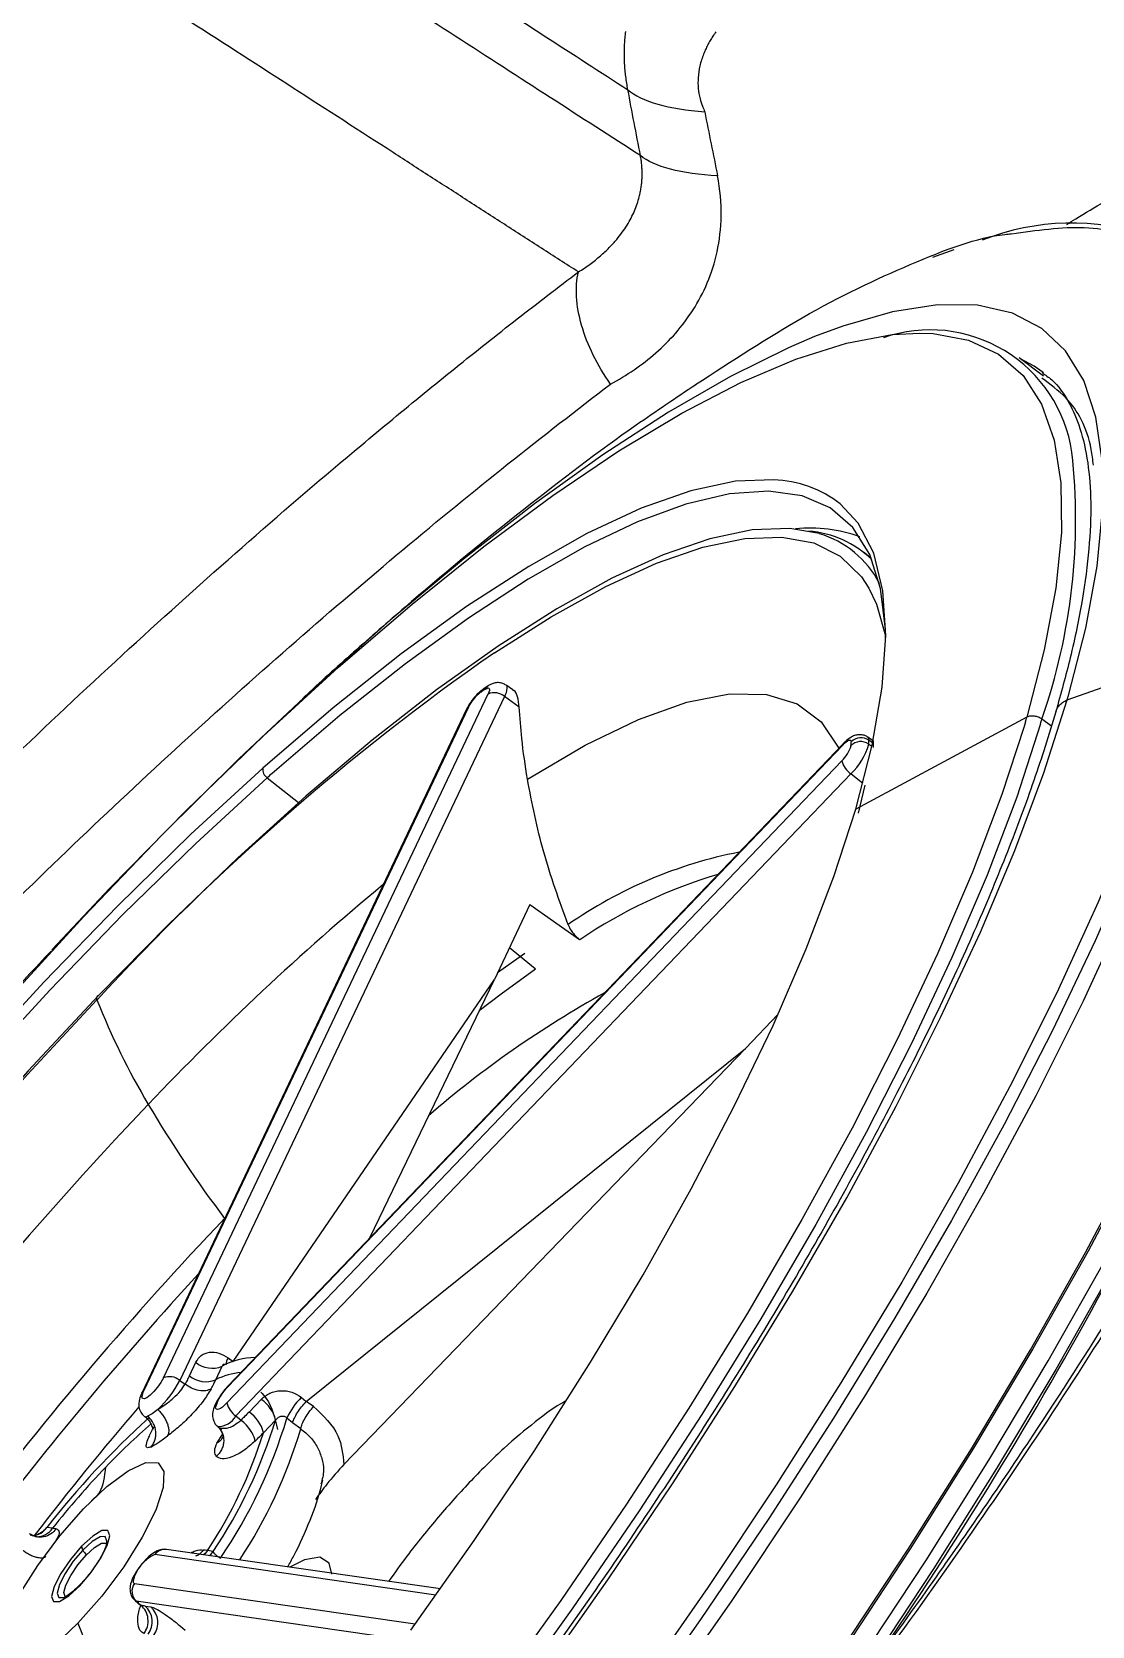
# Model space of a CAD drawing. Extents: x 0 to 84, y -21 to 126.
# Drawn here: x 71.659 to 73.272, y 17.586 to 20.011 of the extents above; entities that cross this region are included whole.
import ezdxf

# ---------------------------------------------------------------- set-up
doc = ezdxf.new("R2010")
doc.units = 0
doc.header["$MEASUREMENT"] = 0
doc.layers.add('1', color=4, linetype='Continuous')

# ---------------------------------------------------------------- blocks, each defined once
blk = doc.blocks.new('PRODIGY')
at = {"layer": '1', "color": 3, "linetype": 'Continuous', "lineweight": 25}
for p, q in [((73.0297, 19.668), (73.062, 19.6801)), ((73.1982, 19.4875), (73.1613, 19.5149)), ((73.1981, 19.4925), (73.1962, 19.4939)), ((72.9361, 19.2103), (72.924, 19.2197)), ((73.234, 18.9948), (73.4207, 19.0608)), ((72.353, 19.0162), (72.3456, 19.0112)), ((72.3907, 19.0103), (72.3805, 19.0174)), ((72.3231, 18.984), (71.8288, 17.9439)), ((71.8588, 17.9638), (72.3531, 19.004)), ((72.3781, 19.0001), (71.8838, 17.96)), ((72.4004, 18.9841), (72.3781, 19.0001)), ((72.3203, 18.9809), (71.826, 17.9407)), ((73.1727, 18.9687), (72.9123, 18.8289)), ((73.1707, 18.9618), (73.1685, 18.9544)), ((73.21, 18.9548), (73.1956, 18.9656)), ((72.9386, 18.9328), (72.9308, 18.9382)), ((72.8925, 18.9263), (71.9566, 17.9497)), ((72.8932, 18.9283), (71.9574, 17.9517)), ((72.9321, 18.9277), (72.9368, 18.9244)), ((72.9379, 18.9297), (72.9324, 18.9336)), ((71.9555, 17.9257), (72.8913, 18.9023)), ((72.9051, 18.8826), (71.9693, 17.906)), ((72.0168, 18.8765), (72.0647, 18.8387)), ((72.9232, 18.868), (72.9051, 18.8826)), ((72.9164, 18.8229), (72.9265, 18.8654)), ((72.4167, 18.6836), (72.3625, 18.5695)), ((72.4167, 18.6836), (72.492, 18.6307)), ((72.4925, 18.6303), (72.492, 18.6307)), ((72.4087, 18.6094), (72.3673, 18.5797)), ((72.4245, 18.586), (72.3854, 18.6177)), ((72.4245, 18.586), (72.4251, 18.5856)), ((71.965, 17.9889), (72.3625, 18.5695)), ((72.1731, 18.1768), (72.3625, 18.5695)), ((72.7444, 18.4646), (72.794, 18.5163)), ((72.0761, 17.9282), (72.7444, 18.4646)), ((72.1335, 17.8323), (72.7444, 18.4646)), ((71.9573, 17.9944), (71.965, 17.9889)), ((71.8984, 17.9672), (71.9082, 17.9877)), ((71.9385, 17.9611), (71.9482, 17.9816)), ((71.8838, 17.96), (71.8919, 17.9542)), ((71.9892, 17.9119), (72.0076, 17.9312)), ((72.0688, 17.9342), (72.0761, 17.9282)), ((72.0875, 17.9203), (72.0761, 17.9282)), ((71.8416, 17.9093), (71.8349, 17.9055)), ((71.8504, 17.9158), (71.8416, 17.9093)), ((71.9693, 17.906), (71.977, 17.8997)), ((72.0296, 17.8997), (72.0112, 17.8805)), ((72.0554, 17.8957), (72.0468, 17.9027)), ((72.0678, 17.8866), (72.0554, 17.8957)), ((71.9402, 17.8647), (71.9486, 17.8778)), ((71.9414, 17.8897), (71.941, 17.8902)), ((71.9472, 17.8871), (71.946, 17.8845)), ((71.7917, 17.8133), (71.7917, 17.8133)), ((71.6688, 17.7217), (71.6563, 17.7246)), ((71.6903, 17.7352), (71.6816, 17.7364)), ((72.2803, 17.6431), (71.8637, 17.703)), ((71.9347, 17.7), (71.926, 17.7012)), ((72.2736, 17.6336), (71.8459, 17.6951)), ((71.8148, 17.6512), (72.2422, 17.5897)), ((71.8157, 17.6252), (71.824, 17.618)), ((71.8177, 17.6243), (71.8252, 17.6179)), ((72.2248, 17.5657), (71.8177, 17.6243)), ((71.8229, 17.6197), (71.8252, 17.6179)), ((71.831, 17.6169), (71.8397, 17.6156)), ((71.8847, 17.5864), (71.8918, 17.5802))]:
    blk.add_line(p, q, dxfattribs=at)
at = {"layer": '1', "color": 3, "linetype": 'Continuous', "lineweight": 25, "flags": 128}
for points in [[(73.3606, 19.7008), (73.3979, 19.6807), (73.4363, 19.6459), (73.4662, 19.6003), (73.4872, 19.5441), (73.4992, 19.4776), (73.5023, 19.4011), (73.4964, 19.3152), (73.4815, 19.2202), (73.4576, 19.1166), (73.425, 19.005), (73.3839, 18.886), (73.3343, 18.7602), (73.2766, 18.6283), (73.2111, 18.491), (73.1382, 18.349), (73.0581, 18.2031), (72.9715, 18.0541), (72.8786, 17.9028), (72.7801, 17.7499), (72.6764, 17.5963), (72.5682, 17.4428)], [(73.236, 19.0015), (73.2623, 19.1041), (73.2797, 19.1982), (73.2881, 19.2834), (73.2875, 19.3592), (73.2778, 19.4251), (73.2592, 19.4808), (73.2316, 19.5258), (73.1954, 19.56), (73.1507, 19.5831), (73.0977, 19.5951), (73.0368, 19.5958), (72.9683, 19.5852), (72.8926, 19.5634), (72.8497, 19.5474)], [(72.8497, 19.5474), (72.8103, 19.5306), (72.7216, 19.4869), (72.6273, 19.4325), (72.5277, 19.3678), (72.4236, 19.2933), (72.3155, 19.2092), (72.204, 19.1161), (72.0898, 19.0145), (71.9736, 18.9051), (71.856, 18.7885), (71.7378, 18.6653), (71.6196, 18.5364), (71.5021, 18.4023), (71.3861, 18.264), (71.2721, 18.1222), (71.1608, 17.9777), (71.053, 17.8315), (70.9492, 17.6843), (70.85, 17.537)], [(71.6891, 18.615), (71.7772, 18.7084), (71.8945, 18.8277), (72.0108, 18.94), (72.1253, 19.0445), (72.2374, 19.1407), (72.3463, 19.228), (72.4515, 19.3057), (72.5521, 19.3735), (72.6477, 19.4309), (72.7376, 19.4776), (72.8213, 19.5132), (72.8982, 19.5376), (72.9679, 19.5506), (73.01, 19.5529)], [(73.01, 19.5529), (73.03, 19.5522), (73.0841, 19.5422), (73.1298, 19.5209), (73.1669, 19.4882), (73.1952, 19.4445), (73.2144, 19.3899), (73.2244, 19.3248), (73.2253, 19.2497), (73.2169, 19.1649), (73.1993, 19.0711), (73.1727, 18.9687)], [(73.1962, 19.4939), (73.1841, 19.5023), (73.1632, 19.5136)], [(72.7877, 19.3297), (72.7292, 19.3274), (72.6613, 19.3129), (72.5858, 19.2864), (72.5034, 19.248), (72.4147, 19.198), (72.3203, 19.1369), (72.2209, 19.0649), (72.1173, 18.9828), (72.0104, 18.8912)], [(72.9579, 19.0892), (72.9576, 19.1026), (72.9501, 19.1645), (72.9336, 19.2161), (72.908, 19.257), (72.8736, 19.2868), (72.8307, 19.3053), (72.7795, 19.3125), (72.7203, 19.3082), (72.6538, 19.2926), (72.5802, 19.2656), (72.5001, 19.2276), (72.4141, 19.1787), (72.3229, 19.1194), (72.2271, 19.05), (72.1273, 18.9711), (72.0243, 18.8831)], [(72.9123, 18.8289), (72.9372, 18.9262), (72.9525, 19.0144), (72.958, 19.0928), (72.9537, 19.1608), (72.9397, 19.2179), (72.916, 19.2636), (72.8886, 19.2931)], [(72.8571, 19.2478), (72.8119, 19.2557), (72.7549, 19.2535), (72.6906, 19.2401), (72.6192, 19.2155), (72.5413, 19.1799), (72.4575, 19.1335), (72.3684, 19.0767), (72.2746, 19.01), (72.1768, 18.9337), (72.0758, 18.8484), (71.9721, 18.7548), (71.8666, 18.6535), (71.7601, 18.5452)], [(72.3625, 19.0666), (72.4488, 19.1215), (72.5319, 19.1675), (72.609, 19.2028), (72.6797, 19.2272), (72.7435, 19.2405), (72.7999, 19.2426), (72.8485, 19.2336), (72.8889, 19.2134), (72.9209, 19.1822), (72.9322, 19.1651)], [(72.9322, 19.1651), (72.9442, 19.1404), (72.9579, 19.0926)], [(73.4207, 19.0608), (73.3831, 18.9434), (73.3366, 18.8186), (73.2815, 18.6871), (73.2182, 18.5496), (73.1469, 18.407), (73.0681, 18.26), (72.9823, 18.1095), (72.8898, 17.9562), (72.7913, 17.8011), (72.6872, 17.645), (72.5782, 17.4887), (72.4648, 17.3333), (72.3477, 17.1794), (72.2276, 17.028), (72.1051, 16.88), (71.9809, 16.7362), (71.8557, 16.5973), (71.7303, 16.4641), (71.6052, 16.3374), (71.4812, 16.218), (71.359, 16.1064)], [(73.4627, 19.0526), (73.4247, 18.9341), (73.3778, 18.8082), (73.3222, 18.6755), (73.2583, 18.5368), (73.1864, 18.3929), (73.1069, 18.2446), (73.0203, 18.0927), (72.927, 17.938), (72.8276, 17.7815), (72.7226, 17.624), (72.6125, 17.4663), (72.4982, 17.3094), (72.38, 17.1542), (72.2588, 17.0015), (72.1352, 16.8521), (72.0099, 16.707), (71.8836, 16.5668), (71.757, 16.4324), (71.6308, 16.3046), (71.5057, 16.1841), (71.3824, 16.0715)], [(72.3488, 19.0113), (72.3509, 19.0125), (72.3527, 19.0131), (72.354, 19.013), (72.3548, 19.0123), (72.3551, 19.0109), (72.355, 19.0091), (72.3543, 19.0067), (72.3531, 19.004)], [(72.4316, 17.5097), (72.5354, 17.6569), (72.6346, 17.8042), (72.7285, 17.9506), (72.8167, 18.0955), (72.8986, 18.2378), (72.9737, 18.3769), (73.0416, 18.5118), (73.102, 18.6418), (73.1543, 18.7661), (73.1984, 18.884), (73.234, 18.9948)], [(72.3231, 18.984), (72.3213, 18.9825), (72.3203, 18.9809)], [(72.4127, 18.8746), (72.5006, 18.9263), (72.5817, 18.9653), (72.6552, 18.9913), (72.7203, 19.004), (72.7765, 19.0033), (72.8232, 18.9892), (72.86, 18.9618), (72.8864, 18.9214), (72.8865, 18.9213)], [(73.1936, 18.9587), (73.1573, 18.8472), (73.1123, 18.7286), (73.0588, 18.6034), (72.9973, 18.4725), (72.928, 18.3368), (72.8514, 18.1969), (72.768, 18.0538), (72.6783, 17.9084), (72.5828, 17.7615), (72.4821, 17.6141), (72.3768, 17.4671)], [(73.1685, 18.9544), (73.1346, 18.851), (73.0899, 18.7331), (73.0368, 18.6087), (72.9756, 18.4786), (72.9067, 18.3436), (72.8306, 18.2046), (72.7477, 18.0624), (72.6585, 17.9179), (72.5636, 17.7719), (72.4635, 17.6254), (72.3589, 17.4792)], [(71.9604, 16.3842), (72.0771, 16.5105), (72.2002, 16.6494), (72.322, 16.7927), (72.4421, 16.9398), (72.5596, 17.0898), (72.674, 17.242), (72.7846, 17.3955), (72.8909, 17.5496), (72.9923, 17.7033), (73.0883, 17.8559), (73.1783, 18.0065), (73.2619, 18.1544), (73.3386, 18.2988), (73.4081, 18.4389), (73.4699, 18.5739), (73.5237, 18.7031), (73.5692, 18.8259), (73.6062, 18.9416)], [(73.6111, 18.9459), (73.574, 18.8299), (73.5283, 18.7068), (73.4744, 18.5772), (73.4124, 18.4417), (73.3428, 18.3012), (73.2658, 18.1564), (73.182, 18.0081), (73.0917, 17.857), (72.9954, 17.7039), (72.8937, 17.5497), (72.787, 17.3953), (72.6761, 17.2413), (72.5613, 17.0886), (72.4435, 16.9382), (72.3231, 16.7906), (72.2008, 16.6468), (72.0774, 16.5075), (72.0337, 16.4597)], [(72.9308, 18.9382), (72.932, 18.9365), (72.9324, 18.9336)], [(72.6106, 17.1043), (72.6995, 17.2231), (72.8105, 17.3771), (72.9171, 17.5316), (73.0188, 17.6858), (73.1151, 17.8388), (73.2054, 17.9899), (73.2892, 18.1383), (73.3662, 18.2831), (73.4358, 18.4236), (73.4978, 18.559), (73.5518, 18.6886), (73.5974, 18.8118), (73.6345, 18.9278)], [(73.6446, 18.9114), (73.6076, 18.7958), (73.562, 18.673), (73.5083, 18.5438), (73.4465, 18.4088), (73.3771, 18.2688), (73.3004, 18.1244), (73.2168, 17.9766), (73.1268, 17.8259), (73.0308, 17.6734), (72.9294, 17.5197), (72.8826, 17.451)], [(72.8925, 18.9263), (72.8951, 18.9289), (72.8976, 18.931), (72.8998, 18.9326), (72.9018, 18.9335), (72.9034, 18.9339), (72.9046, 18.9336), (72.9053, 18.9327), (72.9054, 18.9312)], [(72.8925, 18.9263), (72.8928, 18.9278), (72.8932, 18.9284)], [(72.0104, 18.8912), (71.9008, 18.7907), (71.7895, 18.682), (71.6773, 18.5661), (71.565, 18.4438), (71.4536, 18.3161), (71.3438, 18.1839), (71.2364, 18.0481), (71.1324, 17.91), (71.0325, 17.7704), (70.9374, 17.6305), (70.8479, 17.4913), (70.7646, 17.3539), (70.6883, 17.2194), (70.6194, 17.0887), (70.5585, 16.9629), (70.5061, 16.8428), (70.4625, 16.7295), (70.4281, 16.6238)], [(72.0168, 18.8765), (71.908, 18.7767), (71.7974, 18.6688), (71.686, 18.5537), (71.5745, 18.4322), (71.4638, 18.3053), (71.3547, 18.174), (71.2481, 18.0392), (71.1448, 17.902), (71.0455, 17.7633), (70.9511, 17.6244), (70.8622, 17.4862), (70.7795, 17.3497), (70.7037, 17.2161), (70.6353, 17.0863), (70.5748, 16.9613), (70.5227, 16.8421), (70.4795, 16.7296), (70.4453, 16.6246)], [(72.2355, 17.5804), (72.3316, 17.7164), (72.4229, 17.8524), (72.5088, 17.9876), (72.5887, 18.1208), (72.6619, 18.2513), (72.728, 18.3779), (72.7865, 18.4998), (72.8369, 18.6162), (72.8789, 18.7262), (72.9123, 18.8289)], [(72.4251, 18.5856), (72.3726, 18.5476), (72.3392, 18.5221)], [(71.7601, 18.5452), (71.6532, 18.4308), (71.5469, 18.311), (71.4417, 18.1867), (71.3386, 18.0589), (71.2382, 17.9284), (71.1413, 17.7961), (71.0485, 17.6631), (70.9606, 17.5303), (70.8782, 17.3986), (70.8018, 17.269), (70.732, 17.1424), (70.6693, 17.0197), (70.6142, 16.9019), (70.567, 16.7897), (70.5281, 16.684), (70.4979, 16.5856), (70.4764, 16.4951), (70.4639, 16.4132), (70.4604, 16.3405), (70.466, 16.2775), (70.4806, 16.2246), (70.5035, 16.1832)], [(70.5346, 16.6865), (70.5373, 16.6948), (70.5758, 16.7995), (70.6226, 16.9106), (70.6772, 17.0273), (70.7393, 17.1489), (70.8084, 17.2743), (70.8841, 17.4027), (70.9658, 17.5332), (71.0529, 17.6648), (71.1448, 17.7966), (71.2408, 17.9276), (71.3403, 18.0569), (71.4425, 18.1836), (71.5466, 18.3067), (71.652, 18.4253), (71.7578, 18.5387)], [(71.826, 17.9407), (71.827, 17.9423), (71.8288, 17.9439)], [(71.8588, 17.9638), (71.855, 17.957), (71.85, 17.9498), (71.8444, 17.943), (71.8387, 17.9375), (71.8335, 17.9336), (71.8294, 17.9319), (71.8269, 17.9325), (71.8261, 17.9354)], [(71.9574, 17.9517), (71.957, 17.9511), (71.9566, 17.9497)], [(71.9555, 17.9257), (71.9521, 17.9223), (71.9488, 17.9195), (71.9458, 17.9174), (71.9432, 17.9161), (71.9411, 17.9157), (71.9395, 17.9161), (71.9386, 17.9173), (71.9384, 17.9193)], [(71.7372, 17.7645), (71.7729, 17.7985), (71.8054, 17.8226), (71.8321, 17.8351), (71.8507, 17.8348), (71.8598, 17.8217), (71.8586, 17.797), (71.8473, 17.7627), (71.8266, 17.7214), (71.7985, 17.6766), (71.765, 17.6319), (71.7289, 17.5909)], [(71.7289, 17.5909), (71.6932, 17.557), (71.6607, 17.5328), (71.634, 17.5204), (71.6154, 17.5207), (71.6063, 17.5337), (71.6075, 17.5584), (71.6189, 17.5928), (71.6395, 17.634), (71.6676, 17.6788), (71.7011, 17.7235), (71.7372, 17.7645)], [(71.7316, 17.6476), (71.7486, 17.6676), (71.7633, 17.6891), (71.7733, 17.7088), (71.7773, 17.7239), (71.7745, 17.7319), (71.7653, 17.7316), (71.7513, 17.7232), (71.7345, 17.7078)], [(71.7345, 17.7078), (71.7175, 17.6879), (71.7028, 17.6664), (71.6928, 17.6466), (71.6888, 17.6316), (71.6917, 17.6236), (71.7008, 17.6238), (71.7148, 17.6323), (71.7316, 17.6476)], [(71.7363, 17.7019), (71.7217, 17.6849), (71.7092, 17.6665), (71.7006, 17.6496), (71.6972, 17.6367), (71.6996, 17.6298), (71.7074, 17.63), (71.7098, 17.6311)], [(71.7726, 17.7127), (71.7729, 17.7157), (71.7705, 17.7225), (71.7627, 17.7223), (71.7507, 17.7151), (71.7363, 17.7019)], [(71.7416, 17.6945), (71.7542, 17.706), (71.7648, 17.7124), (71.7716, 17.7125), (71.7719, 17.7124)], [(71.926, 17.7012), (71.9222, 17.6968), (71.9201, 17.6949)], [(71.9288, 17.6937), (71.9309, 17.6955), (71.9347, 17.7)], [(71.7095, 17.6313), (71.7095, 17.6313), (71.7074, 17.6373), (71.7103, 17.6486), (71.7179, 17.6634), (71.7289, 17.6796), (71.7416, 17.6945)], [(72.1151, 17.6653), (72.1111, 17.682), (72.097, 17.6911), (72.0737, 17.6873), (72.0511, 17.6761)]]:
    blk.add_lwpolyline(points, dxfattribs=at)
at = {"layer": '1', "color": 3, "linetype": 'Continuous', "lineweight": 25}
for centre, radius, start, end in [((73.2419, 19.3444), 0.3757, 71.5814, 111.3912), ((73.0257, 19.3397), 0.218, 8.4369, 109.0571), ((72.3198, 19.2699), 0.9272, 340.8441, 6.3059), ((72.7813, 19.1549), 0.1749, 52.1836, 87.8934), ((72.843, 19.0334), 0.2227, 70.1259, 95.7483), ((72.827, 19.0932), 0.1592, 46.3292, 84.985), ((72.814, 19.1027), 0.1513, 27.3155, 73.4525), ((74.4637, 16.0497), 3.6765, 124.8556, 137.3902), ((73.5615, 17.1738), 2.2016, 123.4229, 123.651), ((72.3521, 19.0016), 0.0116, 124.0016, 155.3345), ((72.3595, 19.0064), 0.0117, 123.7598, 155.1936), ((72.3463, 19.017), 0.0361, 332.1173, 353.1503), ((72.3771, 19.0136), 0.00509, 349.639, 47.9684), ((72.3797, 18.9564), 0.063, 127.2463, 153.9164), ((72.3625, 18.9816), 0.0242, 49.8278, 112.8664), ((70.2961, 19.851), 3.0601, 343.7526, 343.8844), ((71.1319, 19.5651), 2.1261, 343.5166, 343.7107), ((71.309, 19.5166), 1.9655, 343.508, 343.7192), ((72.9203, 18.9162), 0.0211, 55.2366, 134.7085), ((72.8574, 18.9383), 0.0495, 313.2574, 344.8596), ((72.839, 18.9528), 0.0964, 313.2477, 344.8678), ((72.92, 18.9103), 0.0212, 55.1832, 134.5151), ((72.2033, 18.9621), 0.7028, 357.0075, 357.4853), ((72.1681, 18.9672), 0.765, 357.0333, 357.2555), ((72.2544, 18.9634), 0.6786, 357.2335, 357.4828), ((72.0241, 18.8885), 0.014, 168.7147, 238.5527), ((72.9236, 18.9102), 0.0333, 193.8666, 236.1597), ((74.5737, 15.9966), 3.8512, 131.452, 131.6006), ((72.8654, 18.0919), 0.6839, 100.9961, 124.8491), ((72.9196, 17.9977), 0.7632, 106.5094, 124.0216), ((74.7838, 15.5854), 4.0618, 129.6227, 136.5313), ((67.8416, 21.0469), 6.1936, 325.05616, 337.39401), ((73.2985, 17.1611), 1.5867, 118.9688, 130.7834), ((71.7608, 18.5413), 0.00393, 100.0308, 222.234), ((72.7953, 18.9497), 1.1159, 201.6131, 210.7167), ((76.2014, 14.2202), 6.0298, 136.38381, 143.82578), ((73.4069, 19.3064), 1.8239, 210.534, 217.0913), ((75.8274, 14.5124), 5.3539, 136.3724, 142.8364), ((75.8634, 14.4839), 5.371, 137.3672, 142.6556), ((72.001, 17.8832), 0.1117, 91.1993, 118.2514), ((71.9803, 17.9811), 0.0266, 149.9976, 173.9042), ((71.8682, 17.9415), 0.0242, 49.8238, 112.881), ((71.9234, 17.9968), 0.0387, 229.8359, 292.8646), ((71.9331, 18.0172), 0.0387, 229.8301, 292.8704), ((71.9893, 17.8571), 0.1158, 96.1017, 116.0743), ((71.8503, 17.9325), 0.0244, 152.1331, 173.13), ((71.7464, 18.0291), 0.1538, 312.5611, 333.3168), ((72.0011, 17.9024), 0.0649, 133.209, 164.9648), ((75.5991, 14.6861), 4.9727, 139.4357, 142.3271), ((71.9878, 17.9337), 0.0333, 193.8859, 236.1403), ((71.9779, 17.8869), 0.0533, 13.8882, 56.1434), ((72.1395, 17.8615), 0.1014, 134.2584, 156.0511), ((72.696, 16.9476), 1.285, 131.994, 142.1323), ((72.4949, 17.1385), 0.9997, 130.883, 136.3729), ((71.8324, 17.9105), 0.00567, 235.0985, 296.4321), ((71.3058, 18.1213), 0.757, 326.1829, 342.9785), ((71.9416, 17.9214), 0.0316, 269.6218, 330.8935), ((71.3037, 18.1254), 0.7758, 325.846, 343.3166), ((71.9595, 17.8677), 0.0533, 13.886, 56.1399), ((71.3344, 18.0922), 0.7091, 326.5376, 342.6249), ((71.3421, 18.1026), 0.7572, 326.7106, 343.423), ((72.7482, 16.8954), 1.3508, 136.3233, 141.5588), ((71.6569, 17.7536), 0.0301, 275.8514, 325.2435), ((71.6656, 17.7522), 0.03, 270.7456, 325.2987), ((71.7468, 17.7084), 0.0123, 182.4506, 211.4824), ((71.7712, 17.7214), 0.0399, 209.0902, 222.2314), ((71.8613, 17.6846), 0.0186, 82.4178, 145.4314), ((71.87, 17.6415), 0.0588, 114.1299, 166.9798), ((71.7344, 17.6477), 0.00274, 101.0984, 182.0533), ((71.8312, 17.6394), 0.0202, 144.3778, 228.1509), ((71.8155, 17.654), 0.00288, 164.8582, 255.9137), ((71.8182, 17.6281), 0.00381, 229.1979, 263.3163), ((71.8095, 17.5928), 0.0324, 324.3758, 48.1493), ((71.8181, 17.5915), 0.0324, 324.3768, 48.1476)]:
    blk.add_arc(centre, radius, start, end, dxfattribs=at)
for points, knots in [([(72.5848, 19.8226), (72.4956, 19.88), (72.4018, 19.9405), (72.2044, 20.068), (72.1008, 20.135), (71.8851, 20.2736), (71.773, 20.3453), (71.5413, 20.4915), (71.4219, 20.566), (71.2386, 20.678), (71.1768, 20.7153), (71.0518, 20.79), (70.9887, 20.8273), (70.7973, 20.9386), (70.6672, 21.0123), (70.4025, 21.1565), (70.2679, 21.2272), (69.9939, 21.364), (69.8544, 21.4302), (69.7118, 21.4935)], [0, 0, 0, 0, 0.125, 0.125, 0.25, 0.25, 0.375, 0.375, 0.5, 0.5, 0.5625, 0.5625, 0.625, 0.625, 0.75, 0.75, 0.875, 0.875, 1, 1, 1, 1]), ([(72.4903, 19.6458), (72.4809, 19.6518), (72.4623, 19.6637), (72.4342, 19.6818), (72.406, 19.6999), (72.3778, 19.7181), (72.3496, 19.7363), (72.3214, 19.7544), (72.2932, 19.7726), (72.265, 19.7908), (72.2368, 19.809), (72.1686, 19.8531), (72.0581, 19.9244), (71.8453, 20.0613), (71.5676, 20.2382), (71.2725, 20.4215), (71.032, 20.5664), (70.8451, 20.6763), (70.6564, 20.7842), (70.4932, 20.8747), (70.3595, 20.9467), (70.2559, 21.0014), (70.1534, 21.0543), (70.0521, 21.1053), (69.952, 21.1545), (69.8531, 21.2019), (69.7555, 21.2475), (69.6904, 21.2768), (69.6582, 21.2913)], [0, 0, 0, 0, 0.013047, 0.025975, 0.038785, 0.051477, 0.064052, 0.076512, 0.088856, 0.101086, 0.1132, 0.125201, 0.188278, 0.250628, 0.379227, 0.501801, 0.565474, 0.627099, 0.690349, 0.752006, 0.785392, 0.818085, 0.850086, 0.881401, 0.912038, 0.94201, 0.971326, 1, 1, 1, 1]), ([(71.3894, 20.6759), (71.3963, 20.6716), (71.4034, 20.6672), (71.4173, 20.6585), (71.4242, 20.6542), (71.4449, 20.6414), (71.4862, 20.6156), (71.5271, 20.5899), (71.6084, 20.5388), (71.6619, 20.5049), (71.8201, 20.4042), (71.9223, 20.3385), (72.1194, 20.2114), (72.2143, 20.15), (72.3505, 20.0618), (72.3949, 20.0331), (72.4818, 19.977), (72.5242, 19.9496), (72.5657, 19.9229)], [0, 0, 0, 0, 0.015625, 0.015625, 0.03125, 0.03125, 0.0625, 0.125, 0.125, 0.25, 0.25, 0.5, 0.5, 0.75, 0.75, 0.875, 0.875, 1, 1, 1, 1]), ([(72.5657, 19.9229), (72.5651, 19.9262), (72.5638, 19.9328), (72.5625, 19.9428), (72.5614, 19.9527), (72.5607, 19.9626), (72.5603, 19.9725), (72.5603, 19.9823), (72.5607, 19.992), (72.5613, 20.0017), (72.562, 20.0081), (72.5623, 20.0114)], [0, 0, 0, 0, 0.111623, 0.222993, 0.334162, 0.445185, 0.556116, 0.667009, 0.777918, 0.888897, 1, 1, 1, 1]), ([(72.6996, 20.0108), (72.6981, 20.0087), (72.695, 20.0044), (72.6909, 19.9978), (72.6871, 19.991), (72.6838, 19.9842), (72.6794, 19.9739), (72.6749, 19.9599), (72.6722, 19.9421), (72.6722, 19.9252), (72.6747, 19.9105), (72.6783, 19.9), (72.681, 19.8935), (72.682, 19.8908), (72.6825, 19.8895)], [0, 0, 0, 0, 0.0707324, 0.139359, 0.2059834, 0.2707193, 0.3336913, 0.4876329, 0.6292359, 0.7490098, 0.8599084, 0.9411382, 0.9729299, 1, 1, 1, 1]), ([(73.2335, 19.7179), (73.238, 19.7208), (73.2574, 19.7331), (73.2905, 19.7528), (73.3696, 19.7987), (73.4397, 19.8346), (73.4963, 19.8602), (73.5118, 19.867), (73.5271, 19.8735), (73.5595, 19.8867), (73.608, 19.9047), (73.66, 19.9205), (73.705, 19.9315), (73.7421, 19.9386), (73.7797, 19.9435), (73.8129, 19.9458), (73.8327, 19.9452), (73.8408, 19.945)], [0, 0, 0, 0, 0.018434, 0.078027, 0.136716, 0.349629, 0.385827, 0.398329, 0.422343, 0.457804, 0.55235, 0.66062, 0.726081, 0.795741, 0.869459, 0.947076, 1, 1, 1, 1]), ([(72.5657, 19.9229), (72.576, 19.9141), (72.5915, 19.9066), (72.6311, 19.8953), (72.6552, 19.8915), (72.6825, 19.8895)], [0, 0, 0, 0, 0.5, 0.5, 1, 1, 1, 1]), ([(72.5848, 19.8226), (72.5816, 19.8394), (72.5751, 19.8729), (72.5688, 19.9062), (72.5657, 19.9229)], [0, 0, 0, 0, 0.502141, 1, 1, 1, 1]), ([(72.583, 19.7601), (72.5835, 19.7624), (72.5846, 19.767), (72.5859, 19.774), (72.5867, 19.7809), (72.5873, 19.7879), (72.5874, 19.7949), (72.5873, 19.8018), (72.5868, 19.8088), (72.586, 19.8157), (72.5852, 19.8203), (72.5848, 19.8226)], [0, 0, 0, 0, 0.122687, 0.241937, 0.357954, 0.470964, 0.581208, 0.688947, 0.794459, 0.898039, 1, 1, 1, 1]), ([(72.7022, 19.792), (72.6747, 19.7934), (72.6504, 19.7968), (72.6106, 19.8072), (72.5951, 19.8142), (72.5848, 19.8226)], [0, 0, 0, 0, 0.5, 0.5, 1, 1, 1, 1]), ([(72.5394, 19.4751), (72.5639, 19.4884), (72.587, 19.5041), (72.6294, 19.5413), (72.6487, 19.5628), (72.681, 19.6134), (72.6941, 19.6425), (72.7051, 19.6936), (72.7073, 19.7118), (72.7078, 19.7505), (72.7062, 19.7709), (72.7022, 19.792)], [0, 0, 0, 0, 0.25, 0.25, 0.5, 0.5, 0.75, 0.75, 0.875, 0.875, 1, 1, 1, 1]), ([(72.4903, 19.6458), (72.4934, 19.6477), (72.4994, 19.6516), (72.5081, 19.6576), (72.5162, 19.6638), (72.5237, 19.67), (72.5307, 19.6763), (72.5372, 19.6826), (72.5432, 19.6889), (72.55, 19.6966), (72.5571, 19.7057), (72.5644, 19.7166), (72.5706, 19.7274), (72.5757, 19.7383), (72.5799, 19.7491), (72.582, 19.7565), (72.583, 19.7601)], [0, 0, 0, 0, 0.073525, 0.14459, 0.213203, 0.279373, 0.343109, 0.404422, 0.463324, 0.519832, 0.611353, 0.698115, 0.780222, 0.857801, 0.931001, 1, 1, 1, 1]), ([(73.149, 19.7038), (73.1876, 19.7092), (73.2681, 19.7205), (73.3602, 19.6933), (73.4302, 19.6331), (73.472, 19.5378), (73.4848, 19.4095), (73.4707, 19.2524), (73.4374, 19.1247), (73.4207, 19.0608)], [0, 0, 0, 0, 0.1327784, 0.2773152, 0.421852, 0.566389, 0.7109262, 0.8554628, 1, 1, 1, 1]), ([(72.6688, 19.4744), (72.724, 19.5104), (72.8411, 19.587), (72.9969, 19.6599), (73.1024, 19.7002), (73.1457, 19.7035), (73.149, 19.7038)], [0, 0, 0, 0, 0.300138, 0.636392, 0.972645, 1, 1, 1, 1]), ([(69.4945, 14.9551), (69.4915, 14.957), (69.4854, 14.9607), (69.4767, 14.9666), (69.4683, 14.9729), (69.4601, 14.9795), (69.4522, 14.9863), (69.4446, 14.9936), (69.4372, 15.0011), (69.4301, 15.009), (69.4233, 15.0171), (69.4168, 15.0256), (69.4106, 15.0344), (69.4046, 15.0436), (69.3886, 15.0702), (69.367, 15.1194), (69.3489, 15.2006), (69.3424, 15.2939), (69.3476, 15.3982), (69.3641, 15.5136), (69.3917, 15.6386), (69.4304, 15.7734), (69.4796, 15.9162), (69.5394, 16.0673), (69.6093, 16.2253), (69.6893, 16.3899), (69.779, 16.5601), (69.8783, 16.7353), (69.9869, 16.9149), (70.1043, 17.0978), (70.2303, 17.2834), (70.3643, 17.4706), (70.506, 17.659), (70.6545, 17.8473), (70.8093, 18.0346), (70.9693, 18.2199), (71.134, 18.4024), (71.3022, 18.5809), (71.473, 18.7547), (71.6452, 18.9227), (71.8178, 19.0839), (71.9898, 19.2378), (72.1195, 19.3488), (72.2078, 19.4221), (72.2556, 19.4613), (72.3031, 19.4998), (72.3504, 19.5375), (72.3973, 19.5744), (72.444, 19.6106), (72.4748, 19.634), (72.4903, 19.6458)], [0, 0, 0, 0, 0.0048827, 0.0097634, 0.0146427, 0.0195213, 0.0243997, 0.0292784, 0.034158, 0.0390392, 0.0439224, 0.0488084, 0.0536976, 0.0585907, 0.0634882, 0.0950123, 0.1267078, 0.1580265, 0.1894878, 0.2205014, 0.2517403, 0.282524, 0.3134859, 0.3441227, 0.3748789, 0.4054851, 0.4361368, 0.4667801, 0.4974854, 0.528293, 0.5590836, 0.5900486, 0.6210924, 0.6523304, 0.6835498, 0.7149743, 0.746452, 0.7780474, 0.8097042, 0.8413955, 0.8731563, 0.9048582, 0.9366414, 0.9456953, 0.9547431, 0.9637879, 0.9728329, 0.9818811, 0.9909357, 1, 1, 1, 1]), ([(72.5394, 19.4751), (72.5293, 19.4893), (72.5204, 19.5043), (72.5055, 19.5345), (72.4996, 19.5498), (72.4867, 19.5946), (72.4849, 19.6229), (72.4903, 19.6458)], [0, 0, 0, 0, 0.25, 0.25, 0.5, 0.5, 1, 1, 1, 1]), ([(69.6815, 15.0148), (69.6438, 15.0374), (69.6134, 15.0686), (69.5678, 15.1475), (69.5526, 15.1952), (69.5371, 15.3059), (69.5368, 15.3688), (69.5507, 15.5082), (69.5649, 15.5846), (69.6283, 15.8315), (69.6983, 16.0194), (69.8888, 16.4275), (70.0095, 16.6479), (70.2247, 16.9918), (70.302, 17.1086), (70.4671, 17.3446), (70.5547, 17.4637), (70.7389, 17.7022), (70.8354, 17.8214), (71.0353, 18.0576), (71.1388, 18.1745), (71.3504, 18.4035), (71.4586, 18.5157), (71.6768, 18.7327), (71.787, 18.8376), (72.0064, 19.038), (72.1158, 19.1335), (72.3309, 19.3131), (72.4366, 19.3973), (72.5394, 19.4751)], [0, 0, 0, 0, 0.0625, 0.0625, 0.125, 0.125, 0.1875, 0.1875, 0.25, 0.25, 0.375, 0.375, 0.5, 0.5, 0.5625, 0.5625, 0.625, 0.625, 0.6875, 0.6875, 0.75, 0.75, 0.8125, 0.8125, 0.875, 0.875, 0.9375, 0.9375, 1, 1, 1, 1]), ([(72.669, 19.4741), (72.6387, 19.4539), (72.5493, 19.3942), (72.4056, 19.2847), (72.2662, 19.1711), (72.1842, 19.099), (72.158, 19.076)], [0, 0, 0, 0, 0.170924, 0.504174, 0.841922, 1, 1, 1, 1]), ([(73.2742, 19.3517), (73.2731, 19.3599), (73.2676, 19.4038), (73.2424, 19.4501), (73.2083, 19.4747), (73.1956, 19.484)], [0, 0, 0, 0, 0.125921, 0.673195, 1, 1, 1, 1]), ([(73.1958, 19.4926), (73.2008, 19.4891), (73.2172, 19.478), (73.2363, 19.4505), (73.2549, 19.4085), (73.2664, 19.3577), (73.2711, 19.2962), (73.2683, 19.2261), (73.2579, 19.1471), (73.241, 19.0642), (73.2245, 19.0046), (73.2168, 18.9769)], [0, 0, 0, 0, 0.059803, 0.193579, 0.307482, 0.428168, 0.545947, 0.662987, 0.780077, 0.897538, 1, 1, 1, 1]), ([(72.158, 19.076), (72.1324, 19.0534), (72.103, 19.0274), (72.0741, 18.9999), (72.0704, 18.9964)], [0, 0, 0, 0, 0.873506, 1, 1, 1, 1]), ([(72.3456, 19.0113), (72.3432, 19.0094), (72.3379, 19.0055), (72.33, 18.9966), (72.3239, 18.9879), (72.3212, 18.9827), (72.3203, 18.9809)], [0, 0, 0, 0, 0.25006, 0.540762, 0.843858, 1, 1, 1, 1]), ([(72.3801, 19.0171), (72.3786, 19.0182), (72.3751, 19.0206), (72.3686, 19.0215), (72.3621, 19.0207), (72.357, 19.0186), (72.354, 19.0168), (72.3528, 19.016)], [0, 0, 0, 0, 0.181319, 0.4085, 0.617297, 0.840478, 1, 1, 1, 1]), ([(72.4004, 18.9841), (72.3997, 18.9894), (72.3984, 18.9997), (72.3944, 19.0084), (72.391, 19.0096), (72.3904, 19.0099)], [0, 0, 0, 0, 0.468029, 0.896687, 1, 1, 1, 1]), ([(72.4127, 18.8746), (72.4096, 18.8952), (72.4039, 18.9319), (72.4015, 18.9682), (72.4004, 18.9841)], [0, 0, 0, 0, 0.560116, 1, 1, 1, 1]), ([(73.217, 18.9768), (73.2172, 18.9775), (73.2178, 18.9807), (73.2211, 18.9856), (73.2266, 18.9911), (73.2315, 18.9936), (73.234, 18.9948)], [0, 0, 0, 0, 0.095796, 0.397186, 0.698611, 1, 1, 1, 1]), ([(73.2168, 18.9769), (73.2115, 18.9594), (73.1963, 18.9088), (73.1653, 18.8198), (73.1214, 18.7083), (73.0702, 18.591), (73.0119, 18.4686), (72.947, 18.3418), (72.8756, 18.2112), (72.7982, 18.0777), (72.7152, 17.9419), (72.6271, 17.8046), (72.5343, 17.6666), (72.4373, 17.5284), (72.3366, 17.3911), (72.2328, 17.2551), (72.1264, 17.1214), (72.018, 16.9905), (71.9082, 16.8632), (71.7975, 16.7402), (71.6866, 16.6221), (71.5761, 16.5096), (71.4665, 16.4033), (71.3585, 16.3037), (71.2526, 16.2114), (71.1495, 16.1268), (71.0498, 16.0505), (70.9539, 15.9828), (70.8626, 15.9241), (70.7764, 15.8747), (70.6958, 15.8348), (70.6215, 15.8045), (70.554, 15.7839), (70.4939, 15.7727), (70.4415, 15.7706), (70.3974, 15.7773), (70.3657, 15.7884), (70.3509, 15.8004), (70.3456, 15.8046)], [0, 0, 0, 0, 0.015032, 0.043404, 0.071831, 0.100316, 0.128844, 0.157408, 0.185999, 0.21461, 0.243238, 0.271878, 0.300528, 0.329184, 0.357845, 0.38651, 0.415175, 0.443839, 0.4725, 0.501157, 0.529806, 0.558446, 0.587075, 0.615687, 0.64428, 0.672848, 0.701383, 0.729878, 0.758319, 0.786692, 0.814981, 0.843166, 0.871237, 0.899208, 0.927157, 0.955262, 0.984024, 1, 1, 1, 1]), ([(73.1956, 18.9656), (73.1939, 18.9667), (73.1905, 18.9689), (73.1843, 18.9704), (73.1781, 18.9706), (73.1745, 18.9693), (73.1727, 18.9687)], [0, 0, 0, 0, 0.250005, 0.499969, 0.750021, 1, 1, 1, 1]), ([(72.9307, 18.9381), (72.9306, 18.9382), (72.9286, 18.9402), (72.9235, 18.9417), (72.9166, 18.9422), (72.9102, 18.9408), (72.9035, 18.9374), (72.8979, 18.9331), (72.8942, 18.9294), (72.8932, 18.9283)], [0, 0, 0, 0, 0.010044, 0.186006, 0.334954, 0.47914, 0.64421, 0.902268, 1, 1, 1, 1]), ([(72.9395, 18.9286), (72.9396, 18.9309), (72.9396, 18.9332), (72.9389, 18.9326), (72.9389, 18.9325)], [0, 0, 0, 0, 0.986096, 1, 1, 1, 1]), ([(72.9392, 18.9227), (72.9393, 18.9232), (72.9393, 18.9242), (72.9394, 18.9252), (72.9394, 18.9257)], [0, 0, 0, 0, 0.560081, 1, 1, 1, 1]), ([(72.9394, 18.9257), (72.9394, 18.9262), (72.9394, 18.9272), (72.9395, 18.9282), (72.9395, 18.9286)], [0, 0, 0, 0, 0.56001, 1, 1, 1, 1]), ([(72.4746, 18.6531), (72.4613, 18.6899), (72.4346, 18.7634), (72.42, 18.8376), (72.4127, 18.8746)], [0, 0, 0, 0, 0.5002513, 1, 1, 1, 1]), ([(73.7435, 18.8551), (73.7393, 18.8461), (73.7309, 18.8281), (73.718, 18.8009), (73.7049, 18.7737), (73.6916, 18.7462), (73.678, 18.7187), (73.6642, 18.691), (73.6502, 18.6632), (73.6359, 18.6353), (73.6215, 18.6073), (73.6068, 18.5791), (73.5918, 18.5508), (73.5767, 18.5224), (73.5331, 18.4416), (73.4574, 18.3068), (73.3432, 18.1159), (73.2206, 17.923), (73.0904, 17.7294), (72.9529, 17.536), (72.7614, 17.2805), (72.5079, 16.9669), (72.1871, 16.6073), (71.8566, 16.2708), (71.5782, 16.0133), (71.3576, 15.8239), (71.1939, 15.6904), (71.0328, 15.566), (70.8747, 15.4509), (70.7209, 15.3457), (70.5715, 15.2507), (70.428, 15.1666), (70.2901, 15.0933), (70.1596, 15.0316), (70.0362, 14.9818), (69.9215, 14.9443), (69.8154, 14.9196), (69.7191, 14.9078), (69.6534, 14.9091), (69.6118, 14.9144), (69.5899, 14.9184), (69.5689, 14.9235), (69.5489, 14.9297), (69.5298, 14.9371), (69.5116, 14.9454), (69.5002, 14.9519), (69.4945, 14.9551)], [0, 0, 0, 0, 0.00488, 0.009757, 0.014631, 0.019503, 0.024374, 0.029243, 0.034113, 0.038982, 0.043851, 0.048722, 0.053594, 0.058468, 0.063345, 0.095039, 0.12674, 0.158405, 0.190067, 0.221613, 0.253187, 0.315969, 0.378384, 0.440415, 0.502124, 0.532906, 0.56362, 0.594377, 0.625012, 0.655825, 0.686463, 0.717403, 0.748208, 0.779416, 0.81038, 0.841827, 0.873112, 0.904827, 0.936373, 0.9455, 0.954608, 0.963701, 0.972783, 0.981858, 0.990929, 1, 1, 1, 1]), ([(73.7215, 18.8285), (73.6946, 18.7723), (73.6439, 18.6664), (73.5631, 18.5113), (73.4874, 18.3741), (73.4191, 18.2558), (73.359, 18.1554), (73.2826, 18.0316), (73.1762, 17.8662), (73.0241, 17.6439), (72.8569, 17.4153), (72.6795, 17.1875), (72.5011, 16.9714), (72.3171, 16.7611), (72.1396, 16.5693), (71.9767, 16.402), (71.8298, 16.2578), (71.6999, 16.1353), (71.5745, 16.0212), (71.4475, 15.9099), (71.3111, 15.7952), (71.1795, 15.6895), (71.0495, 15.5898), (70.9193, 15.4944), (70.7802, 15.3981), (70.6385, 15.3063), (70.5005, 15.2238), (70.3708, 15.153), (70.2504, 15.0942), (70.1545, 15.0535), (70.0822, 15.027), (70.0324, 15.0109), (69.9948, 15.0002), (69.9649, 14.9928), (69.9362, 14.9864), (69.9022, 14.9802), (69.8646, 14.9754), (69.825, 14.9732), (69.8017, 14.9755), (69.7892, 14.9767)], [0, 0, 0, 0, 0.032664, 0.06159, 0.086757, 0.108148, 0.125755, 0.140721, 0.174256, 0.21335, 0.257942, 0.294954, 0.334973, 0.375202, 0.411836, 0.444887, 0.474389, 0.500374, 0.522867, 0.549562, 0.576719, 0.605372, 0.629995, 0.657505, 0.687905, 0.720484, 0.752941, 0.785119, 0.81703, 0.848354, 0.866963, 0.883183, 0.897039, 0.905584, 0.917586, 0.933039, 0.951933, 0.974257, 1, 1, 1, 1]), ([(72.4746, 18.6531), (72.476, 18.6501), (72.4785, 18.6448), (72.4844, 18.637), (72.4892, 18.633), (72.492, 18.6307)], [0, 0, 0, 0, 0.3440557, 0.6256375, 1, 1, 1, 1]), ([(71.6884, 18.6134), (71.676, 18.6002), (71.6191, 18.5398), (71.5205, 18.4277), (71.3936, 18.2782), (71.271, 18.1261), (71.1522, 17.9718), (71.0372, 17.815), (70.9264, 17.6555), (70.8468, 17.5368), (70.8059, 17.4711), (70.7988, 17.4597)], [0, 0, 0, 0, 0.037936, 0.173928, 0.307782, 0.440365, 0.572428, 0.704631, 0.837474, 0.971697, 1, 1, 1, 1]), ([(73.1368, 17.1046), (73.1839, 17.1639), (73.2994, 17.3091), (73.4744, 17.545), (73.6637, 17.8084), (73.8415, 18.0702), (74.0066, 18.3264), (74.104, 18.4931), (74.1516, 18.5745)], [0, 0, 0, 0, 0.1248114, 0.3060212, 0.4859786, 0.6631382, 0.8353447, 1, 1, 1, 1]), ([(71.9082, 17.9877), (71.9107, 17.9915), (71.9156, 17.999), (71.9286, 18.0037), (71.9433, 18.0028), (71.9526, 17.9972), (71.9573, 17.9944)], [0, 0, 0, 0, 0.2538119, 0.5048155, 0.753646, 1, 1, 1, 1]), ([(71.8984, 17.9672), (71.8973, 17.9647), (71.8951, 17.9604), (71.8929, 17.9561), (71.8919, 17.9542)], [0, 0, 0, 0, 0.560053, 1, 1, 1, 1]), ([(71.9512, 17.9847), (71.9511, 17.9847), (71.9504, 17.9846), (71.949, 17.9837), (71.9485, 17.9824), (71.9482, 17.9816)], [0, 0, 0, 0, 0.062525, 0.358466, 1, 1, 1, 1]), ([(71.8504, 17.9158), (71.8534, 17.9177), (71.8612, 17.9226), (71.8735, 17.9324), (71.8851, 17.9438), (71.8897, 17.9508), (71.8919, 17.9542)], [0, 0, 0, 0, 0.1928468, 0.5036913, 0.7627071, 1, 1, 1, 1]), ([(71.9314, 17.9472), (71.9277, 17.941), (71.92, 17.9283), (71.9029, 17.9085), (71.8834, 17.8899), (71.871, 17.8802), (71.865, 17.8755)], [0, 0, 0, 0, 0.2426458, 0.5041544, 0.7630477, 1, 1, 1, 1]), ([(71.9314, 17.9472), (71.929, 17.9461), (71.9239, 17.9437), (71.9131, 17.9442), (71.9016, 17.9477), (71.8951, 17.9521), (71.8919, 17.9542)], [0, 0, 0, 0, 0.240897, 0.50002, 0.759132, 1, 1, 1, 1]), ([(71.9314, 17.9472), (71.9327, 17.9497), (71.9352, 17.9543), (71.9375, 17.959), (71.9385, 17.9611)], [0, 0, 0, 0, 0.55995, 1, 1, 1, 1]), ([(71.9574, 17.9517), (71.955, 17.9491), (71.9494, 17.9429), (71.9416, 17.9314), (71.9359, 17.9202), (71.9335, 17.9105), (71.9334, 17.9028), (71.9353, 17.8991), (71.9358, 17.8982)], [0, 0, 0, 0, 0.163611, 0.384283, 0.618094, 0.802331, 0.949393, 1, 1, 1, 1]), ([(72.007, 17.9424), (72.0099, 17.9392), (72.0238, 17.9234), (72.0287, 17.9023), (72.0326, 17.8856)], [0, 0, 0, 0, 0.205714, 1, 1, 1, 1]), ([(72.0076, 17.9312), (72.0118, 17.9347), (72.0203, 17.9417), (72.0373, 17.9453), (72.0547, 17.9433), (72.0641, 17.9372), (72.0688, 17.9342)], [0, 0, 0, 0, 0.253809, 0.504837, 0.753676, 1, 1, 1, 1]), ([(71.826, 17.9407), (71.8247, 17.9376), (71.8218, 17.9309), (71.8208, 17.9212), (71.8236, 17.9117), (71.8275, 17.9078), (71.8292, 17.906)], [0, 0, 0, 0, 0.279314, 0.604036, 0.816664, 1, 1, 1, 1]), ([(72.0554, 17.8957), (72.0562, 17.8979), (72.0577, 17.9024), (72.0628, 17.9111), (72.0692, 17.9201), (72.0738, 17.9255), (72.0761, 17.9282)], [0, 0, 0, 0, 0.249978, 0.500001, 0.750001, 1, 1, 1, 1]), ([(72.0678, 17.8866), (72.0685, 17.889), (72.0698, 17.8938), (72.0745, 17.9029), (72.0805, 17.9122), (72.0852, 17.9176), (72.0875, 17.9203)], [0, 0, 0, 0, 0.249313, 0.499993, 0.750676, 1, 1, 1, 1]), ([(72.0875, 17.9203), (72.1022, 17.9064), (72.1286, 17.8813), (72.1319, 17.8474), (72.1335, 17.8323)], [0, 0, 0, 0, 0.553914, 1, 1, 1, 1]), ([(72.4714, 17.9287), (72.4704, 17.9282), (72.4568, 17.9216), (72.4249, 17.8978), (72.3777, 17.8583), (72.3274, 17.8089), (72.2774, 17.7533), (72.2345, 17.7008), (72.2107, 17.6672), (72.2016, 17.6544)], [0, 0, 0, 0, 0.014291, 0.190782, 0.366429, 0.541691, 0.717164, 0.892057, 1, 1, 1, 1]), ([(71.8312, 17.9046), (71.8329, 17.9031), (71.8363, 17.9), (71.8396, 17.8947), (71.8416, 17.8899), (71.8426, 17.8866), (71.843, 17.8851), (71.8434, 17.8854), (71.8434, 17.8855)], [0, 0, 0, 0, 0.195579, 0.38985, 0.581266, 0.773544, 0.974556, 1, 1, 1, 1]), ([(71.8321, 17.9049), (71.832, 17.9042), (71.8317, 17.903), (71.8339, 17.9047), (71.8349, 17.9055)], [0, 0, 0, 0, 0.515758, 1, 1, 1, 1]), ([(71.8396, 17.8587), (71.8409, 17.8602), (71.8434, 17.8632), (71.846, 17.8689), (71.8475, 17.8755), (71.8476, 17.8825), (71.8461, 17.8894), (71.8433, 17.8958), (71.8396, 17.9013), (71.8364, 17.9041), (71.8349, 17.9055)], [0, 0, 0, 0, 0.1148984, 0.2380649, 0.367353, 0.4999901, 0.6326615, 0.7619706, 0.8851, 1, 1, 1, 1]), ([(71.8504, 17.9158), (71.8518, 17.9143), (71.8548, 17.9114), (71.8588, 17.9061), (71.8624, 17.9002), (71.8651, 17.8941), (71.8667, 17.8882), (71.8672, 17.883), (71.8667, 17.8786), (71.8655, 17.8765), (71.865, 17.8755)], [0, 0, 0, 0, 0.114916, 0.238058, 0.3673886, 0.5000106, 0.6326631, 0.7619664, 0.8851145, 1, 1, 1, 1]), ([(71.9358, 17.8982), (71.9363, 17.8966), (71.9375, 17.8933), (71.9403, 17.8911), (71.9417, 17.89)], [0, 0, 0, 0, 0.492961, 1, 1, 1, 1]), ([(71.9473, 17.8875), (71.95, 17.8872), (71.9555, 17.8866), (71.9665, 17.8912), (71.9736, 17.897), (71.977, 17.8997)], [0, 0, 0, 0, 0.339097, 0.684047, 1, 1, 1, 1]), ([(71.9892, 17.9119), (71.9869, 17.9096), (71.983, 17.9055), (71.9788, 17.9015), (71.977, 17.8997)], [0, 0, 0, 0, 0.560046, 1, 1, 1, 1]), ([(71.9983, 17.8676), (71.9981, 17.8696), (71.9976, 17.8736), (71.9928, 17.8824), (71.9856, 17.8918), (71.9798, 17.8971), (71.977, 17.8997)], [0, 0, 0, 0, 0.240869, 0.499982, 0.759131, 1, 1, 1, 1]), ([(72.0468, 17.9027), (72.0463, 17.9032), (72.0451, 17.9041), (72.0431, 17.905), (72.0408, 17.9054), (72.0384, 17.9053), (72.036, 17.9047), (72.0328, 17.9032), (72.0309, 17.9011), (72.0296, 17.8997)], [0, 0, 0, 0, 0.111882, 0.224616, 0.339838, 0.459162, 0.584003, 0.715313, 1, 1, 1, 1]), ([(71.8396, 17.8587), (71.8373, 17.858), (71.8326, 17.8565), (71.8323, 17.862), (71.836, 17.8725), (71.8418, 17.8839), (71.8447, 17.8897)], [0, 0, 0, 0, 0.242605, 0.490112, 0.742598, 1, 1, 1, 1]), ([(71.8396, 17.8587), (71.8428, 17.8604), (71.8492, 17.8638), (71.8597, 17.8716), (71.865, 17.8755)], [0, 0, 0, 0, 0.500593, 1, 1, 1, 1]), ([(71.9459, 17.8845), (71.9467, 17.8832), (71.9487, 17.8802), (71.9504, 17.8744), (71.9509, 17.8676), (71.9499, 17.8607), (71.9474, 17.8544), (71.9438, 17.8488), (71.9407, 17.8458), (71.9393, 17.8444)], [0, 0, 0, 0, 0.1029, 0.25515, 0.411346, 0.567469, 0.719722, 0.864692, 1, 1, 1, 1]), ([(71.9402, 17.8647), (71.9417, 17.8656), (71.9447, 17.8674), (71.9477, 17.8705), (71.9488, 17.8729), (71.9491, 17.8737)], [0, 0, 0, 0, 0.381136, 0.789541, 1, 1, 1, 1]), ([(71.941, 17.8902), (71.9424, 17.8889), (71.9443, 17.8872), (71.9456, 17.885), (71.9459, 17.8845)], [0, 0, 0, 0, 0.762866, 1, 1, 1, 1]), ([(71.941, 17.8902), (71.9421, 17.8889), (71.9437, 17.8873), (71.9466, 17.8875), (71.9473, 17.8875)], [0, 0, 0, 0, 0.774525, 1, 1, 1, 1]), ([(71.9458, 17.8848), (71.9471, 17.882), (71.9491, 17.8779), (71.9493, 17.8739), (71.9493, 17.8738), (71.9493, 17.8738)], [0, 0, 0, 0, 0.51319, 0.784394, 1, 1, 1, 1]), ([(71.9983, 17.8676), (72.0008, 17.87), (72.0051, 17.8742), (72.0094, 17.8786), (72.0112, 17.8805)], [0, 0, 0, 0, 0.559894, 1, 1, 1, 1]), ([(72.0678, 17.8866), (72.073, 17.8824), (72.0832, 17.874), (72.094, 17.8583), (72.1005, 17.8415), (72.104, 17.8224), (72.1005, 17.8094), (72.0985, 17.8021)], [0, 0, 0, 0, 0.199594, 0.393755, 0.582848, 0.767245, 1, 1, 1, 1]), ([(71.9402, 17.8647), (71.9384, 17.8603), (71.9348, 17.8515), (71.9378, 17.8467), (71.9393, 17.8444)], [0, 0, 0, 0, 0.500601, 1, 1, 1, 1]), ([(71.9983, 17.8676), (71.9925, 17.8626), (71.9805, 17.852), (71.963, 17.843), (71.9474, 17.8395), (71.9419, 17.8428), (71.9393, 17.8444)], [0, 0, 0, 0, 0.242668, 0.504178, 0.763961, 1, 1, 1, 1]), ([(71.7493, 17.777), (71.7538, 17.7809), (71.7673, 17.7925), (71.7697, 17.8139), (71.7713, 17.8282)], [0, 0, 0, 0, 0.335148, 1, 1, 1, 1]), ([(72.1335, 17.8323), (72.1247, 17.8225), (72.1095, 17.8055), (72.096, 17.7868), (72.0903, 17.7789)], [0, 0, 0, 0, 0.5794513, 1, 1, 1, 1]), ([(72.048, 17.6765), (72.0512, 17.6821), (72.065, 17.7067), (72.0832, 17.7484), (72.0963, 17.7858), (72.101, 17.8056), (72.1017, 17.8083)], [0, 0, 0, 0, 0.117282, 0.518203, 0.934207, 1, 1, 1, 1]), ([(71.6958, 17.7343), (71.6933, 17.7315), (71.688, 17.7256), (71.6769, 17.7214), (71.665, 17.7214), (71.6582, 17.725), (71.6549, 17.7268)], [0, 0, 0, 0, 0.240877, 0.500012, 0.759159, 1, 1, 1, 1]), ([(71.6796, 17.7339), (71.6764, 17.7312), (71.6713, 17.7269), (71.6641, 17.7243), (71.661, 17.724), (71.6599, 17.7239)], [0, 0, 0, 0, 0.529281, 0.829001, 1, 1, 1, 1]), ([(71.6958, 17.7343), (71.6948, 17.7344), (71.693, 17.7347), (71.6911, 17.735), (71.6903, 17.7352)], [0, 0, 0, 0, 0.559939, 1, 1, 1, 1]), ([(71.6958, 17.7343), (71.6975, 17.7335), (71.701, 17.7317), (71.7003, 17.725), (71.6963, 17.7181), (71.695, 17.7159)], [0, 0, 0, 0, 0.389674, 0.809619, 1, 1, 1, 1]), ([(71.6802, 17.6923), (71.6795, 17.6917), (71.6779, 17.6905), (71.6743, 17.6897), (71.6697, 17.6898), (71.6642, 17.6911), (71.6582, 17.6933), (71.6522, 17.6964), (71.6466, 17.6999), (71.6433, 17.7026), (71.6417, 17.7039)], [0, 0, 0, 0, 0.114917, 0.238029, 0.367352, 0.500004, 0.632632, 0.761957, 0.885113, 1, 1, 1, 1]), ([(71.7724, 17.712), (71.7723, 17.7115), (71.772, 17.7099), (71.7697, 17.7032), (71.7642, 17.692), (71.7547, 17.6766), (71.7432, 17.6615), (71.7355, 17.6531), (71.7324, 17.6497)], [0, 0, 0, 0, 0.068563, 0.208865, 0.390013, 0.605179, 0.839718, 1, 1, 1, 1]), ([(71.7726, 17.7129), (71.7726, 17.713), (71.7726, 17.7133), (71.7724, 17.7124), (71.7724, 17.712)], [0, 0, 0, 0, 0.5314232, 1, 1, 1, 1]), ([(71.8637, 17.703), (71.8605, 17.7031), (71.8548, 17.7031), (71.8468, 17.6997), (71.8387, 17.6943), (71.8292, 17.685), (71.8199, 17.6732), (71.8122, 17.6604), (71.8081, 17.6496), (71.8078, 17.6391), (71.8103, 17.631), (71.8139, 17.6272), (71.8157, 17.6255)], [0, 0, 0, 0, 0.088583, 0.154708, 0.260006, 0.389715, 0.50612, 0.630069, 0.777067, 0.862485, 0.93568, 1, 1, 1, 1]), ([(71.9004, 17.6978), (71.9029, 17.6989), (71.9111, 17.7025), (71.9161, 17.7023), (71.9196, 17.7021)], [0, 0, 0, 0, 0.306583, 1, 1, 1, 1]), ([(71.9196, 17.7021), (71.9172, 17.6991), (71.9138, 17.6949), (71.909, 17.6931), (71.9076, 17.6927)], [0, 0, 0, 0, 0.714136, 1, 1, 1, 1]), ([(71.926, 17.7012), (71.9249, 17.7014), (71.9228, 17.7016), (71.9206, 17.7019), (71.9196, 17.7021)], [0, 0, 0, 0, 0.560006, 1, 1, 1, 1]), ([(71.9347, 17.7), (71.935, 17.6992), (71.9353, 17.6981), (71.9369, 17.6962), (71.9384, 17.6948), (71.9401, 17.6934), (71.9419, 17.6921), (71.9438, 17.6909), (71.9451, 17.6902), (71.9457, 17.6899)], [0, 0, 0, 0, 0.285871, 0.417408, 0.542118, 0.661278, 0.77627, 0.888535, 1, 1, 1, 1]), ([(73.7038, 17.6398), (73.5881, 17.5307), (73.3529, 17.3088), (73.0099, 16.9848), (72.6861, 16.6786), (72.3966, 16.4046), (72.1528, 16.1737), (71.9512, 15.9828), (71.7883, 15.8284), (71.6432, 15.6909), (71.5188, 15.5731), (71.4173, 15.477), (71.3359, 15.3999), (71.2411, 15.31), (71.1121, 15.1878), (70.9471, 15.0316), (70.7602, 14.8547), (70.5548, 14.6603), (70.3367, 14.454), (70.0855, 14.2164), (69.8199, 13.9653), (69.5484, 13.7088), (69.3455, 13.5171), (69.2008, 13.3805), (69.097, 13.2825), (68.9815, 13.1734), (68.8462, 13.0458), (68.673, 12.8823), (68.4574, 12.6788), (68.1953, 12.4313), (67.8996, 12.1522), (67.5706, 11.8413), (67.2082, 11.4986), (66.8275, 11.1383), (66.5678, 10.8921), (66.4399, 10.7708)], [0, 0, 0, 0, 0.047732, 0.097021, 0.141602, 0.181473, 0.216643, 0.242357, 0.264803, 0.283982, 0.302359, 0.316221, 0.32592, 0.336001, 0.355428, 0.379237, 0.404198, 0.432652, 0.464067, 0.494314, 0.536393, 0.573752, 0.606394, 0.620146, 0.633459, 0.649229, 0.66783, 0.689262, 0.720711, 0.75677, 0.797442, 0.842721, 0.892609, 0.947115, 1, 1, 1, 1]), ([(71.71, 17.6312), (71.7099, 17.6311), (71.7087, 17.6304), (71.7088, 17.6306), (71.7089, 17.6307)], [0, 0, 0, 0, 0.143485, 1, 1, 1, 1]), ([(71.7324, 17.6497), (71.7295, 17.6468), (71.723, 17.6402), (71.7146, 17.6337), (71.7113, 17.6319), (71.71, 17.6312)], [0, 0, 0, 0, 0.317609, 0.722787, 1, 1, 1, 1]), ([(71.8297, 17.5752), (71.8272, 17.5765), (71.8222, 17.5792), (71.8196, 17.5919), (71.8201, 17.6057), (71.8236, 17.6154), (71.8245, 17.6177)], [0, 0, 0, 0, 0.285537, 0.593261, 0.900801, 1, 1, 1, 1]), ([(71.8203, 17.6235), (71.8205, 17.6227), (71.8209, 17.6206), (71.8221, 17.62), (71.8229, 17.6197)], [0, 0, 0, 0, 0.421155, 1, 1, 1, 1]), ([(71.831, 17.6169), (71.83, 17.617), (71.8281, 17.6173), (71.8261, 17.6177), (71.8252, 17.6179)], [0, 0, 0, 0, 0.559964, 1, 1, 1, 1]), ([(71.8297, 17.5752), (71.8315, 17.5785), (71.8354, 17.5855), (71.8361, 17.5978), (71.8329, 17.6095), (71.8277, 17.6152), (71.8252, 17.6179)], [0, 0, 0, 0, 0.240843, 0.499981, 0.759115, 1, 1, 1, 1]), ([(71.8397, 17.6156), (71.842, 17.615), (71.8465, 17.6136), (71.8582, 17.6066), (71.8718, 17.5971), (71.8804, 17.5899), (71.8847, 17.5864)], [0, 0, 0, 0, 0.253817, 0.504815, 0.753652, 1, 1, 1, 1]), ([(71.7289, 17.591), (71.7369, 17.5702), (71.753, 17.5286), (71.7541, 17.4968), (71.7547, 17.4809)], [0, 0, 0, 0, 0.499996, 1, 1, 1, 1])]:
    blk.add_open_spline(points, degree=3, knots=knots, dxfattribs=at)
blk.add_open_spline([(72.6825, 19.8895), (72.689, 19.857), (72.6955, 19.8245), (72.7022, 19.792)], degree=3, dxfattribs=at)

msp = doc.modelspace()

# ---------------------------------------------------------------- block references
at = {"layer": '1'}
msp.add_blockref('PRODIGY', (0, 0), dxfattribs=at)

doc.saveas('drawing.dxf')
